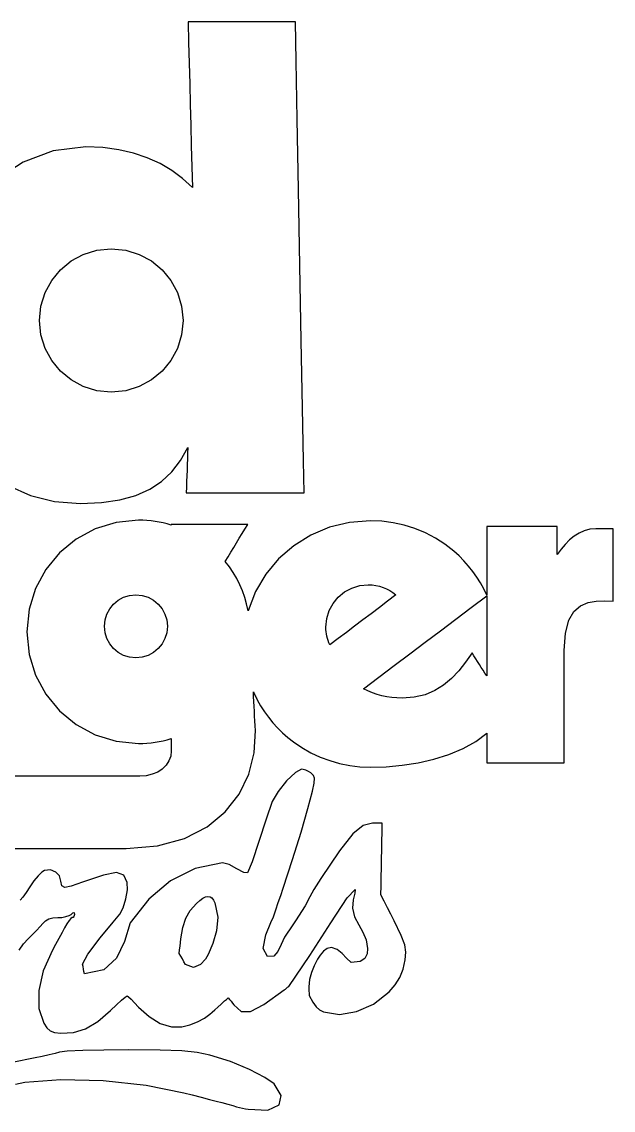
# Model space of a CAD drawing. Extents: x -56 to 66, y -51 to 57.
# Drawn here: x 8.5 to 66.4, y -49.7 to 57 of the extents above; entities that cross this region are included whole.
import ezdxf

# ---------------------------------------------------------------- set-up
doc = ezdxf.new("R2010")
doc.units = 0
doc.layers.add('Ed', color=7, linetype='CONTINUOUS')
doc.layers.add('records', color=7, linetype='CONTINUOUS')

msp = doc.modelspace()

# ---------------------------------------------------------------- linework, layer by layer
at = {"layer": 'Ed', "color": 7}
for p, q in [((26.081081, 56.96136), (24.766371, 56.96136)), ((24.766371, 56.96136), (24.818571, 54.9319)), ((27.395801, 56.96136), (26.081081, 56.96136)), ((28.710511, 56.96136), (27.395801, 56.96136)), ((30.025221, 56.96136), (28.710511, 56.96136)), ((31.339941, 56.96136), (30.025221, 56.96136)), ((32.654651, 56.96136), (31.339941, 56.96136)), ((33.969361, 56.96136), (32.654651, 56.96136)), ((35.284071, 56.96136), (33.969361, 56.96136)), ((35.351471, 53.10309), (35.284071, 56.96136)), ((24.818571, 54.9319), (24.870771, 52.90244)), ((24.870771, 52.90244), (24.922971, 50.87298)), ((35.454781, 47.40125), (35.351471, 53.10309)), ((24.922971, 50.87298), (24.975171, 48.84351)), ((24.975171, 48.84351), (25.027371, 46.81405)), ((35.581671, 40.50423), (35.454781, 47.40125)), ((25.027371, 46.81405), (25.079571, 44.78459)), ((11.55772, 44.29682), (8.586821, 43.1842)), ((14.75205, 44.68768), (11.55772, 44.29682)), ((16.41155, 44.61898), (14.75205, 44.68768)), ((17.96678, 44.41672), (16.41155, 44.61898)), ((19.41909, 44.08677), (17.96678, 44.41672)), ((20.76983, 43.63494), (19.41909, 44.08677)), ((25.079571, 44.78459), (25.131771, 42.75513)), ((8.586821, 43.1842), (5.901771, 41.4398)), ((22.02033, 43.06708), (20.76983, 43.63494)), ((23.17196, 42.38903), (22.02033, 43.06708)), ((25.131771, 42.75513), (25.183971, 40.72566)), ((24.226061, 41.60661), (23.17196, 42.38903)), ((25.183971, 40.72566), (24.226061, 41.60661)), ((35.719771, 33.06045), (35.581671, 40.50423)), ((13.30192, 33.50978), (14.49668, 34.15828)), ((14.49668, 34.15828), (15.81696, 34.56814)), ((15.81696, 34.56814), (17.23448, 34.71107)), ((17.23448, 34.71107), (18.65207, 34.56823)), ((18.65207, 34.56823), (19.97244, 34.15843)), ((19.97244, 34.15843), (21.16728, 33.50996)), ((12.26096, 32.6509), (13.30192, 33.50978)), ((21.16728, 33.50996), (22.20832, 32.65109)), ((11.40209, 31.60995), (12.26096, 32.6509)), ((22.20832, 32.65109), (23.06727, 31.61011)), ((35.856711, 25.71827), (35.719771, 33.06045)), ((10.75358, 30.41519), (11.40209, 31.60995)), ((23.06727, 31.61011), (23.71583, 30.41531)), ((10.34372, 29.09491), (10.75358, 30.41519)), ((23.71583, 30.41531), (24.125731, 29.09498)), ((10.2008, 27.67739), (10.34372, 29.09491)), ((24.125731, 29.09498), (24.268671, 27.67739)), ((10.34372, 26.25988), (10.2008, 27.67739)), ((24.268671, 27.67739), (24.125731, 26.25981)), ((10.75358, 24.9396), (10.34372, 26.25988)), ((24.125731, 26.25981), (23.71583, 24.93947)), ((35.980111, 19.12611), (35.856711, 25.71827)), ((11.40209, 23.74484), (10.75358, 24.9396)), ((23.71583, 24.93947), (23.06727, 23.74467)), ((12.26096, 22.70388), (11.40209, 23.74484)), ((23.06727, 23.74467), (22.20832, 22.7037)), ((13.30192, 21.84501), (12.26096, 22.70388)), ((22.20832, 22.7037), (21.16728, 21.84483)), ((14.49668, 21.1965), (13.30192, 21.84501)), ((21.16728, 21.84483), (19.97244, 21.19635)), ((15.81696, 20.78664), (14.49668, 21.1965)), ((17.23448, 20.64371), (15.81696, 20.78664)), ((18.65207, 20.78655), (17.23448, 20.64371)), ((19.97244, 21.19635), (18.65207, 20.78655)), ((36.077611, 13.93234), (35.980111, 19.12611)), ((24.011291, 13.95068), (24.733471, 15.22799)), ((24.733471, 15.22799), (24.715371, 14.67266)), ((23.16481, 12.84032), (24.011291, 13.95068)), ((24.697271, 14.11734), (24.679171, 13.56201)), ((24.715371, 14.67266), (24.697271, 14.11734)), ((36.136811, 10.78537), (36.077611, 13.93234)), ((22.17164, 11.89793), (23.16481, 12.84032)), ((24.661071, 13.00668), (24.642971, 12.45135)), ((24.679171, 13.56201), (24.661071, 13.00668)), ((21.00938, 11.12457), (22.17164, 11.89793)), ((24.624871, 11.89603), (24.606771, 11.3407)), ((24.642971, 12.45135), (24.624871, 11.89603)), ((7.119941, 11.48473), (9.313091, 10.53363)), ((19.65563, 10.52126), (21.00938, 11.12457)), ((24.606771, 11.3407), (24.588671, 10.78537)), ((24.588671, 10.78537), (26.032191, 10.78537)), ((26.032191, 10.78537), (27.475711, 10.78537)), ((27.475711, 10.78537), (28.919221, 10.78537)), ((28.919221, 10.78537), (30.362741, 10.78537)), ((30.362741, 10.78537), (31.806261, 10.78537)), ((31.806261, 10.78537), (33.249771, 10.78537)), ((33.249771, 10.78537), (34.693291, 10.78537)), ((34.693291, 10.78537), (36.136811, 10.78537)), ((9.313091, 10.53363), (11.68852, 9.94421)), ((11.68852, 9.94421), (14.22145, 9.74205)), ((14.22145, 9.74205), (16.28406, 9.82895)), ((16.28406, 9.82895), (18.08799, 10.08904)), ((18.08799, 10.08904), (19.65563, 10.52126)), ((17.70452, 7.88245), (15.64861, 7.2443)), ((19.91183, 8.10494), (17.70452, 7.88245)), ((20.31907, 8.09773), (19.91183, 8.10494)), ((20.72527, 8.07493), (20.31907, 8.09773)), ((21.13006, 8.03703), (20.72527, 8.07493)), ((21.53304, 7.98423), (21.13006, 8.03703)), ((21.93378, 7.91653), (21.53304, 7.98423)), ((22.33186, 7.83393), (21.93378, 7.91653)), ((22.72687, 7.73653), (22.33186, 7.83393)), ((23.1184, 7.62441), (22.72687, 7.73653)), ((24.055231, 7.68841), (23.1184, 7.68841)), ((23.1184, 7.68841), (23.1184, 7.68041)), ((23.1184, 7.68041), (23.1184, 7.67241)), ((23.1184, 7.67241), (23.1184, 7.66441)), ((23.1184, 7.66441), (23.1184, 7.65641)), ((23.1184, 7.65641), (23.1184, 7.64841)), ((23.1184, 7.64841), (23.1184, 7.64041)), ((23.1184, 7.64041), (23.1184, 7.63241)), ((23.1184, 7.63241), (23.1184, 7.62441)), ((24.992061, 7.68841), (24.055231, 7.68841)), ((25.928891, 7.68841), (24.992061, 7.68841)), ((26.865721, 7.68841), (25.928891, 7.68841)), ((27.802551, 7.68841), (26.865721, 7.68841)), ((28.739381, 7.68841), (27.802551, 7.68841)), ((29.676201, 7.68841), (28.739381, 7.68841)), ((30.613031, 7.68841), (29.676201, 7.68841)), ((30.337401, 7.2343), (30.613031, 7.68841)), ((40.572501, 7.88429), (38.614411, 7.40429)), ((42.626251, 8.04963), (40.572501, 7.88429)), ((43.749441, 7.99903), (42.626251, 8.04963)), ((44.85662, 7.85128), (43.749441, 7.99903)), ((45.94145, 7.60868), (44.85662, 7.85128)), ((46.99761, 7.27355), (45.94145, 7.60868)), ((54.89327, 7.48582), (54.02866, 7.48582)), ((54.02866, 7.48582), (54.02866, 6.64414)), ((55.75788, 7.48582), (54.89327, 7.48582)), ((56.62249, 7.48582), (55.75788, 7.48582)), ((57.4871, 7.48582), (56.62249, 7.48582)), ((58.35171, 7.48582), (57.4871, 7.48582)), ((59.21633, 7.48582), (58.35171, 7.48582)), ((60.08094, 7.48582), (59.21633, 7.48582)), ((60.94555, 7.48582), (60.08094, 7.48582)), ((60.94555, 7.14094), (60.94555, 7.48582)), ((15.64861, 7.2443), (13.78815, 6.23452)), ((29.786141, 6.32609), (30.061771, 6.7802)), ((30.061771, 6.7802), (30.337401, 7.2343)), ((36.783681, 6.63303), (35.112071, 5.59386)), ((38.614411, 7.40429), (36.783681, 6.63303)), ((48.0188, 6.84819), (46.99761, 7.27355)), ((48.99867, 6.33492), (48.0188, 6.84819)), ((54.02866, 6.64414), (54.02866, 5.80246)), ((60.94555, 6.79607), (60.94555, 7.14094)), ((60.94555, 6.45119), (60.94555, 6.79607)), ((60.94555, 6.10632), (60.94555, 6.45119)), ((62.60192, 6.53385), (62.15378, 6.15999)), ((63.08005, 6.84054), (62.60192, 6.53385)), ((63.59254, 7.07092), (63.08005, 6.84054)), ((64.14375, 7.21585), (63.59254, 7.07092)), ((64.73808, 7.26615), (64.14375, 7.21585)), ((64.94963, 7.26615), (64.73808, 7.26615)), ((65.16118, 7.26615), (64.94963, 7.26615)), ((65.37273, 7.26615), (65.16118, 7.26615)), ((65.58428, 7.26615), (65.37273, 7.26615)), ((65.79583, 7.26615), (65.58428, 7.26615)), ((66.00738, 7.26615), (65.79583, 7.26615)), ((66.21893, 7.26615), (66.00738, 7.26615)), ((66.43048, 7.26615), (66.21893, 7.26615)), ((66.43048, 6.37712), (66.43048, 7.26615)), ((13.78815, 6.23452), (12.16717, 4.89715)), ((28.959261, 4.96377), (29.234891, 5.41788)), ((29.234891, 5.41788), (29.510521, 5.87198)), ((29.510521, 5.87198), (29.786141, 6.32609)), ((35.112071, 5.59386), (33.631291, 4.31019)), ((49.93092, 5.73607), (48.99867, 6.33492)), ((50.80922, 5.05392), (49.93092, 5.73607)), ((54.02866, 5.80246), (54.02866, 4.96078)), ((60.94555, 5.76144), (60.94555, 6.10632)), ((60.94555, 5.41656), (60.94555, 5.76144)), ((60.94555, 5.07169), (60.94555, 5.41656)), ((61.73125, 5.72811), (61.32997, 5.24734)), ((62.15378, 6.15999), (61.73125, 5.72811)), ((66.43048, 5.4881), (66.43048, 6.37712)), ((66.43048, 4.59907), (66.43048, 5.4881)), ((12.16717, 4.89715), (10.82973, 3.27624)), ((28.408001, 4.05556), (28.683631, 4.50966)), ((28.683631, 4.50966), (28.959261, 4.96377)), ((33.631291, 4.31019), (32.373081, 2.80538)), ((51.31624, 4.59683), (50.80922, 5.05392)), ((51.79525, 4.11421), (51.31624, 4.59683)), ((54.02866, 4.96078), (54.02866, 4.1191)), ((61.32997, 5.24734), (60.94555, 4.72681)), ((60.94555, 4.72681), (60.94555, 5.07169)), ((66.43048, 3.71004), (66.43048, 4.59907)), ((10.82973, 3.27624), (9.819861, 1.41583)), ((28.816821, 3.51771), (28.408001, 4.05556)), ((29.190331, 2.95751), (28.816821, 3.51771)), ((52.24532, 3.60731), (51.79525, 4.11421)), ((52.6655, 3.07738), (52.24532, 3.60731)), ((54.02866, 4.1191), (54.02866, 3.27742)), ((54.02866, 3.27742), (54.02866, 2.43574)), ((66.43048, 2.82101), (66.43048, 3.71004)), ((29.527831, 2.37671), (29.190331, 2.95751)), ((29.828631, 1.7771), (29.527831, 2.37671)), ((32.373081, 2.80538), (31.369161, 1.10282)), ((53.05486, 2.52567), (52.6655, 3.07738)), ((53.41247, 1.95343), (53.05486, 2.52567)), ((54.02866, 2.43574), (54.02866, 1.59406)), ((66.43048, 1.93198), (66.43048, 2.82101)), ((9.819861, 1.41583), (9.181611, -0.64005)), ((30.092061, 1.16045), (29.828631, 1.7771)), ((30.317441, 0.52851), (30.092061, 1.16045)), ((31.369161, 1.10282), (30.651271, -0.77412)), ((40.103681, 1.06081), (40.809521, 1.44393)), ((40.809521, 1.44393), (41.589521, 1.68605)), ((41.589521, 1.68605), (42.427251, 1.77045)), ((42.427251, 1.77045), (42.797641, 1.75365)), ((42.797641, 1.75365), (43.162891, 1.70425)), ((43.162891, 1.70425), (43.520971, 1.62305)), ((43.520971, 1.62305), (43.869841, 1.5108)), ((43.869841, 1.5108), (44.20746, 1.36825)), ((44.20746, 1.36825), (44.53181, 1.19617)), ((44.53181, 1.19617), (44.84084, 0.9953)), ((53.73738, 1.36192), (53.41247, 1.95343)), ((54.02866, 0.75238), (53.73738, 1.36192)), ((54.02866, 1.59406), (54.02866, 0.75238)), ((66.43048, 1.04296), (66.43048, 1.93198)), ((17.46493, -0.12346), (17.92181, 0.2535)), ((17.92181, 0.2535), (18.44618, 0.53815)), ((18.44618, 0.53815), (19.02564, 0.71806)), ((19.02564, 0.71806), (19.64776, 0.78084)), ((19.64776, 0.78084), (20.26999, 0.71814)), ((20.26999, 0.71814), (20.84953, 0.53829)), ((20.84953, 0.53829), (21.374, 0.25367)), ((21.374, 0.25367), (21.83095, -0.12329)), ((30.504071, -0.11694), (30.317441, 0.52851)), ((38.981311, -0.06156), (39.488711, 0.55341)), ((39.488711, 0.55341), (40.103681, 1.06081)), ((44.32319, 0.15513), (43.513881, -0.45614)), ((45.13251, 0.76639), (44.32319, 0.15513)), ((44.84084, 0.9953), (45.13251, 0.76639)), ((52.52011, -0.45353), (54.02861, 0.68574)), ((54.02861, 0.68574), (54.02861, -0.29695)), ((63.225, -0.28364), (63.96815, 0.02635)), ((63.96815, 0.02635), (64.77483, 0.15723)), ((64.77483, 0.15723), (65.60796, 0.17703)), ((65.60796, 0.17703), (66.43048, 0.15393)), ((66.43048, 0.15393), (66.43048, 1.04296)), ((9.181611, -0.64005), (8.959011, -2.84736)), ((16.80332, -1.10471), (17.08796, -0.58034)), ((17.08796, -0.58034), (17.46493, -0.12346)), ((21.83095, -0.12329), (22.20799, -0.58018)), ((22.20799, -0.58018), (22.49269, -1.1046)), ((30.651271, -0.77412), (30.504071, -0.11694)), ((38.356071, -1.5474), (38.598201, -0.7674)), ((38.598201, -0.7674), (38.981311, -0.06156)), ((43.513881, -0.45614), (42.704561, -1.06741)), ((51.01161, -1.59293), (52.52011, -0.45353)), ((54.02861, -0.29695), (54.02861, -1.27965)), ((62.0776, -1.71316), (62.58246, -0.84079)), ((62.58246, -0.84079), (63.225, -0.28364)), ((16.56061, -2.30632), (16.62341, -1.68418)), ((16.62341, -1.68418), (16.80332, -1.10471)), ((22.49269, -1.1046), (22.67265, -1.68412)), ((22.67265, -1.68412), (22.73545, -2.30633)), ((38.271671, -2.38483), (38.356071, -1.5474)), ((41.895241, -1.67868), (41.085931, -2.28994)), ((42.704561, -1.06741), (41.895241, -1.67868)), ((49.50311, -2.73233), (51.01161, -1.59293)), ((54.02861, -1.27965), (54.02861, -2.26234)), ((61.7475, -2.96879), (62.0776, -1.71316)), ((8.959011, -2.84736), (9.181511, -5.05474)), ((16.62331, -2.92854), (16.56061, -2.30632)), ((16.80316, -3.50809), (16.62331, -2.92854)), ((22.67275, -2.92862), (22.49285, -3.50822)), ((22.73545, -2.30633), (22.67275, -2.92862)), ((38.278671, -2.60968), (38.271671, -2.38483)), ((38.297371, -2.83334), (38.278671, -2.60968)), ((38.328071, -3.05535), (38.297371, -2.83334)), ((38.370671, -3.27522), (38.328071, -3.05535)), ((40.276611, -2.90121), (39.467291, -3.51248)), ((41.085931, -2.28994), (40.276611, -2.90121)), ((47.99461, -3.87173), (49.50311, -2.73233)), ((54.02861, -2.26234), (54.02861, -3.24503)), ((61.62923, -4.67576), (61.7475, -2.96879)), ((17.08778, -4.03255), (16.80316, -3.50809)), ((17.46474, -4.4895), (17.08778, -4.03255)), ((22.20818, -4.03272), (21.83115, -4.4897)), ((22.49285, -3.50822), (22.20818, -4.03272)), ((38.425071, -3.49247), (38.370671, -3.27522)), ((38.491171, -3.70663), (38.425071, -3.49247)), ((38.568871, -3.91722), (38.491171, -3.70663)), ((38.657971, -4.12375), (38.568871, -3.91722)), ((39.467291, -3.51248), (38.657971, -4.12375)), ((46.48611, -5.01113), (47.99461, -3.87173)), ((54.02861, -3.24503), (54.02861, -4.22772)), ((54.02861, -4.22772), (54.02861, -5.21041)), ((9.181511, -5.05474), (9.819711, -7.11071)), ((17.92163, -4.86654), (17.46474, -4.4895)), ((18.44605, -5.15124), (17.92163, -4.86654)), ((19.02556, -5.3312), (18.44605, -5.15124)), ((19.64777, -5.394), (19.02556, -5.3312)), ((20.27007, -5.3313), (19.64777, -5.394)), ((20.84967, -5.1514), (20.27007, -5.3313)), ((21.37417, -4.86673), (20.84967, -5.1514)), ((21.83115, -4.4897), (21.37417, -4.86673)), ((44.97761, -6.15053), (46.48611, -5.01113)), ((52.59614, -4.91289), (51.9687, -5.82712)), ((52.7752, -5.19575), (52.59614, -4.91289)), ((52.95426, -5.47861), (52.7752, -5.19575)), ((54.02861, -5.21041), (54.02861, -6.19311)), ((61.62923, -6.0519), (61.62923, -4.67576)), ((43.469111, -7.28993), (44.97761, -6.15053)), ((51.9687, -5.82712), (51.30558, -6.66919)), ((53.13332, -5.76148), (52.95426, -5.47861)), ((53.31238, -6.04434), (53.13332, -5.76148)), ((53.49144, -6.3272), (53.31238, -6.04434)), ((53.67049, -6.61007), (53.49144, -6.3272)), ((54.02861, -6.19311), (54.02861, -7.1758)), ((61.62923, -7.42805), (61.62923, -6.0519)), ((9.819711, -7.11071), (10.82955, -8.97121)), ((41.960611, -8.42933), (43.469111, -7.28993)), ((50.59191, -7.42379), (49.81285, -8.07559)), ((51.30558, -6.66919), (50.59191, -7.42379)), ((53.84955, -6.89293), (53.67049, -6.61007)), ((54.02861, -7.1758), (53.84955, -6.89293)), ((61.62923, -8.80419), (61.62923, -7.42805)), ((42.384881, -8.63972), (41.960611, -8.42933)), ((49.81285, -8.07559), (48.95353, -8.60926)), ((10.82955, -8.97121), (12.16699, -10.5922)), ((31.189261, -9.19982), (31.164461, -8.72342)), ((31.164461, -8.72342), (31.207761, -8.82232)), ((31.214061, -9.67621), (31.189261, -9.19982)), ((31.207761, -8.82232), (31.251961, -8.92082)), ((31.251961, -8.92082), (31.296961, -9.01892)), ((31.296961, -9.01892), (31.342861, -9.11662)), ((31.342861, -9.11662), (31.389661, -9.21392)), ((31.389661, -9.21392), (31.437361, -9.31082)), ((31.437361, -9.31082), (31.485961, -9.40732)), ((31.485961, -9.40732), (31.535461, -9.50332)), ((31.535461, -9.50332), (31.870661, -10.09909)), ((42.827401, -8.82385), (42.384881, -8.63972)), ((43.286001, -8.98121), (42.827401, -8.82385)), ((43.758561, -9.11128), (43.286001, -8.98121)), ((44.24292, -9.21353), (43.758561, -9.11128)), ((44.73694, -9.28743), (44.24292, -9.21353)), ((45.23848, -9.33253), (44.73694, -9.28743)), ((45.7454, -9.34823), (45.23848, -9.33253)), ((46.93466, -9.26093), (45.7454, -9.34823)), ((47.99909, -9.00948), (46.93466, -9.26093)), ((48.95353, -8.60926), (47.99909, -9.00948)), ((61.62923, -10.18033), (61.62923, -8.80419)), ((12.16699, -10.5922), (13.78798, -11.92964)), ((31.238861, -10.1526), (31.214061, -9.67621)), ((31.263661, -10.62899), (31.238861, -10.1526)), ((31.288461, -11.10538), (31.263661, -10.62899)), ((31.870661, -10.09909), (32.238851, -10.67429)), ((61.62923, -11.55648), (61.62923, -10.18033)), ((31.313261, -11.58178), (31.288461, -11.10538)), ((31.338061, -12.05817), (31.313261, -11.58178)), ((32.238851, -10.67429), (32.638991, -11.2277)), ((32.638991, -11.2277), (33.070031, -11.75809)), ((61.62923, -12.93262), (61.62923, -11.55648)), ((13.78798, -11.92964), (15.64848, -12.93948)), ((31.247141, -14.70522), (31.362861, -12.53456)), ((31.362861, -12.53456), (31.338061, -12.05817)), ((33.070031, -11.75809), (33.530901, -12.26425)), ((33.530901, -12.26425), (34.020551, -12.74494)), ((34.020551, -12.74494), (34.537941, -13.19894)), ((52.95166, -13.58857), (54.02866, -12.76519)), ((54.02866, -12.76519), (54.02866, -13.13015)), ((15.64848, -12.93948), (17.70445, -13.57768)), ((17.70445, -13.57768), (19.91183, -13.80018)), ((19.91183, -13.80018), (20.31918, -13.79118)), ((20.31918, -13.79118), (20.7255, -13.76718)), ((20.7255, -13.76718), (21.13037, -13.72808)), ((21.13037, -13.72808), (21.53337, -13.67398)), ((21.53337, -13.67398), (21.93408, -13.60498)), ((21.93408, -13.60498), (22.3321, -13.52118)), ((22.3321, -13.52118), (22.72699, -13.42258)), ((22.72699, -13.42258), (23.11835, -13.30921)), ((23.11835, -13.30921), (23.11835, -13.46095)), ((23.11835, -13.46095), (23.11835, -13.61268)), ((23.11835, -13.61268), (23.11835, -13.76442)), ((23.11835, -13.76442), (23.11835, -13.91615)), ((34.537941, -13.19894), (35.082011, -13.62503)), ((35.082011, -13.62503), (35.915861, -14.19524)), ((51.70935, -14.28748), (52.95166, -13.58857)), ((54.02866, -13.13015), (54.02866, -13.49512)), ((54.02866, -13.49512), (54.02866, -13.86008)), ((54.02866, -13.86008), (54.02866, -14.22505)), ((61.62923, -14.30876), (61.62923, -12.93262)), ((23.11835, -14.52309), (23.05815, -15.03599)), ((23.11835, -13.91615), (23.11835, -14.06789)), ((23.11835, -14.06789), (23.11835, -14.21962)), ((23.11835, -14.21962), (23.11835, -14.37135)), ((23.11835, -14.37135), (23.11835, -14.52309)), ((30.718301, -16.79976), (31.247141, -14.70522)), ((35.915861, -14.19524), (36.790481, -14.69482)), ((36.790481, -14.69482), (37.701071, -15.12218)), ((48.86039, -15.33), (50.33463, -14.86645)), ((50.33463, -14.86645), (51.70935, -14.28748)), ((54.02866, -14.22505), (54.02866, -14.59001)), ((54.02866, -14.59001), (54.02866, -14.95498)), ((61.62923, -15.68491), (61.62923, -14.30876)), ((22.60705, -15.93022), (22.23684, -16.29471)), ((22.88426, -15.50784), (22.60705, -15.93022)), ((23.05815, -15.03599), (22.88426, -15.50784)), ((37.701071, -15.12218), (38.642861, -15.47576)), ((38.642861, -15.47576), (39.611061, -15.75396)), ((39.611061, -15.75396), (40.600891, -15.95521)), ((40.600891, -15.95521), (41.607541, -16.07791)), ((44.16957, -16.07341), (45.74496, -15.92896)), ((45.74496, -15.92896), (47.31953, -15.68266)), ((47.31953, -15.68266), (48.86039, -15.33)), ((54.02866, -14.95498), (54.02866, -15.31994)), ((54.02866, -15.31994), (54.02866, -15.68491)), ((54.02866, -15.68491), (54.97873, -15.68491)), ((54.97873, -15.68491), (55.9288, -15.68491)), ((55.9288, -15.68491), (56.87887, -15.68491)), ((56.87887, -15.68491), (57.82894, -15.68491)), ((57.82894, -15.68491), (58.77901, -15.68491)), ((58.77901, -15.68491), (59.72908, -15.68491)), ((59.72908, -15.68491), (60.67916, -15.68491)), ((60.67916, -15.68491), (61.62923, -15.68491)), ((10.50529, -17.00509), (0.97828, -17.00509)), ((20.03229, -17.00509), (10.50529, -17.00509)), ((20.67135, -16.95649), (20.03229, -17.00509)), ((21.25868, -16.81627), (20.67135, -16.95649)), ((21.78394, -16.59286), (21.25868, -16.81627)), ((22.23684, -16.29471), (21.78394, -16.59286)), ((29.773421, -18.75243), (30.718301, -16.79976)), ((41.607541, -16.07791), (42.626251, -16.12051)), ((42.626251, -16.12051), (44.16957, -16.07341)), ((28.409601, -20.4975), (29.773421, -18.75243)), ((26.623931, -21.96922), (28.409601, -20.4975)), ((24.413511, -23.10184), (26.623931, -21.96922)), ((21.77543, -23.82962), (24.413511, -23.10184)), ((-0.01584, -24.08683), (9.345471, -24.08683)), ((9.345471, -24.08683), (18.70679, -24.08683)), ((18.70679, -24.08683), (21.77543, -23.82962))]:
    msp.add_line(p, q, dxfattribs=at)
at = {"layer": 'records', "color": 3}
for p, q in [((35.275602, -16.64645), (34.420231, -17.469833)), ((35.895653, -16.310138), (35.275602, -16.64645)), ((35.895589, -16.311672), (35.895591, -16.311408)), ((36.045478, -16.340062), (35.895589, -16.311672)), ((35.895591, -16.311408), (35.895594, -16.311143)), ((35.895594, -16.311143), (35.895599, -16.311143)), ((35.895599, -16.311143), (35.895653, -16.310138)), ((36.315964, -16.419199), (36.045478, -16.340062)), ((36.558153, -16.535536), (36.315964, -16.419199)), ((36.782871, -16.677538), (36.558153, -16.535536)), ((37.045367, -16.914975), (36.782871, -16.677538)), ((37.153963, -17.208292), (37.045367, -16.914975)), ((34.420231, -17.469833), (33.583361, -18.501946)), ((36.958573, -18.463476), (37.12094, -17.682717)), ((37.12094, -17.682717), (37.153963, -17.208292)), ((33.583361, -18.501946), (33.018825, -19.464474)), ((36.514777, -20.173028), (36.958573, -18.463476)), ((33.018825, -19.464474), (32.400774, -21.200828)), ((35.837063, -22.494694), (36.514777, -20.173028)), ((32.400774, -21.200828), (31.689892, -23.413539)), ((41.907536, -21.825615), (40.899378, -22.648099)), ((42.832117, -21.603339), (41.907536, -21.825615)), ((43.072541, -21.603339), (42.832117, -21.603339)), ((43.312965, -21.603339), (43.072541, -21.603339)), ((43.55339, -21.603339), (43.312965, -21.603339)), ((43.793814, -21.603339), (43.55339, -21.603339)), ((43.777013, -22.480036), (43.793814, -21.603339)), ((31.689892, -23.413539), (31.037821, -25.405137)), ((35.000506, -25.180294), (35.837063, -22.494694)), ((40.899378, -22.648099), (39.58932, -24.304179)), ((43.743411, -24.233403), (43.760212, -23.356733)), ((43.760212, -23.356733), (43.777013, -22.480036)), ((39.58932, -24.304179), (37.759041, -27.027297)), ((43.72661, -25.1101), (43.743411, -24.233403)), ((28.142462, -25.484141), (25.443888, -26.063129)), ((28.803497, -25.655565), (28.142462, -25.484141)), ((31.037821, -25.405137), (30.59621, -26.478181)), ((34.080195, -27.981782), (35.000506, -25.180294)), ((43.709941, -25.986665), (43.72661, -25.1101)), ((10.429737, -26.414443), (10.065861, -26.775705)), ((10.705458, -26.236669), (10.429737, -26.414443)), ((11.282094, -26.192405), (10.705458, -26.236669)), ((11.796326, -26.391398), (11.282094, -26.192405)), ((12.165486, -26.778748), (11.796326, -26.391398)), ((17.762237, -26.45294), (16.486313, -26.686964)), ((18.461789, -26.701436), (17.762237, -26.45294)), ((25.443888, -26.063129), (23.044037, -27.261083)), ((29.55739, -26.073818), (28.803497, -25.655565)), ((30.217258, -26.445743), (29.55739, -26.073818)), ((30.59621, -26.478181), (30.217258, -26.445743)), ((43.693272, -26.863229), (43.709941, -25.986665)), ((9.661211, -27.267962), (9.26317, -27.838642)), ((10.065861, -26.775705), (9.661211, -27.267962)), ((12.30691, -27.299659), (12.165486, -26.778748)), ((12.376774, -27.749742), (12.30691, -27.299659)), ((14.427193, -27.401974), (13.311609, -27.794933)), ((16.486313, -26.686964), (14.427193, -27.401974)), ((18.791788, -27.434015), (18.461789, -26.701436)), ((18.820049, -28.155348), (18.791788, -27.434015)), ((23.044037, -27.261083), (20.932082, -29.040168)), ((37.759041, -27.027297), (37.097255, -28.109814)), ((43.659935, -28.616358), (43.676603, -27.739794)), ((43.676603, -27.739794), (43.693272, -26.863229)), ((8.893349, -28.396251), (8.565485, -28.852869)), ((9.26317, -27.838642), (8.893349, -28.396251)), ((12.669905, -27.912831), (12.376774, -27.749742)), ((13.311609, -27.794933), (12.669905, -27.912831)), ((18.678947, -29.035061), (18.820049, -28.155348)), ((26.477053, -28.827946), (26.711717, -28.780188)), ((26.711717, -28.780188), (26.919293, -28.816013)), ((33.60658, -29.385052), (33.843388, -28.68343)), ((33.843388, -28.68343), (34.080195, -27.981782)), ((37.097255, -28.109814), (36.709584, -28.840355)), ((40.364234, -28.909331), (41.134008, -28.106824)), ((41.117709, -28.481447), (40.958097, -29.125655)), ((41.134008, -28.106824), (41.117709, -28.481447)), ((43.982136, -29.257285), (43.659935, -28.616358)), ((8.565485, -28.852869), (8.315162, -29.1614)), ((18.412106, -29.887972), (18.678947, -29.035061)), ((20.932082, -29.040168), (19.097196, -31.362442)), ((24.978145, -30.180575), (25.594474, -29.473159)), ((25.594474, -29.473159), (25.919998, -29.174365)), ((25.919998, -29.174365), (26.213668, -28.959311)), ((26.213668, -28.959311), (26.477053, -28.827946)), ((26.919293, -28.816013), (27.101356, -28.935393)), ((27.101356, -28.935393), (27.259388, -29.138275)), ((27.259388, -29.138275), (27.394879, -29.424581)), ((27.394879, -29.424581), (27.678203, -30.829307)), ((33.369773, -30.086701), (33.60658, -29.385052)), ((36.231247, -29.699827), (35.297458, -31.169164)), ((36.709584, -28.840355), (36.231247, -29.699827)), ((38.75325, -31.381413), (40.364234, -28.909331)), ((40.958097, -29.125655), (40.869895, -29.930306)), ((44.304341, -29.898185), (43.982136, -29.257285)), ((11.107421, -30.996973), (11.502566, -30.895691)), ((11.502566, -30.895691), (11.986431, -30.863332)), ((11.986431, -30.863332), (12.402873, -30.838197)), ((12.402873, -30.838197), (12.791599, -30.770067)), ((12.791599, -30.770067), (13.109116, -30.669181)), ((13.288659, -30.941622), (13.106003, -31.154797)), ((13.109116, -30.669181), (13.31193, -30.545938)), ((13.41425, -30.863332), (13.288659, -30.941622)), ((13.31193, -30.545938), (13.465749, -30.407032)), ((13.497926, -30.838197), (13.41425, -30.863332)), ((13.465749, -30.407032), (13.563422, -30.36073)), ((13.566444, -30.770067), (13.497926, -30.838197)), ((13.563422, -30.36073), (13.614802, -30.407032)), ((13.612738, -30.669181), (13.566444, -30.770067)), ((13.62974, -30.545938), (13.612738, -30.669181)), ((13.614802, -30.407032), (13.62974, -30.545938)), ((17.4196, -31.29545), (18.063149, -30.528925)), ((18.063149, -30.528925), (18.412106, -29.887972)), ((24.258881, -31.816229), (24.547958, -30.92752)), ((24.547958, -30.92752), (24.978145, -30.180575)), ((27.678203, -30.829307), (27.554063, -32.168204)), ((32.867805, -31.332439), (33.132965, -30.788323)), ((33.132965, -30.788323), (33.369773, -30.086701)), ((40.869895, -29.930306), (41.067851, -30.786259)), ((41.067851, -30.786259), (41.496902, -31.570537)), ((44.626542, -30.539112), (44.304341, -29.898185)), ((44.948746, -31.180012), (44.626542, -30.539112)), ((9.906193, -32.11243), (10.262448, -31.727012)), ((10.262448, -31.727012), (10.518303, -31.43126)), ((10.518303, -31.43126), (10.784749, -31.173424)), ((10.784749, -31.173424), (11.107421, -30.996973)), ((12.667525, -31.85552), (12.409581, -32.334707)), ((12.890789, -31.47026), (12.667525, -31.85552)), ((13.106003, -31.154797), (12.890789, -31.47026)), ((16.151343, -32.845035), (17.4196, -31.29545)), ((19.097196, -31.362442), (18.526752, -33.211483)), ((24.065884, -32.94891), (24.258881, -31.816229)), ((32.376802, -32.562698), (32.867805, -31.332439)), ((34.76378, -31.964766), (34.481234, -32.373389)), ((35.297458, -31.169164), (34.76378, -31.964766)), ((36.70729, -34.592132), (38.75325, -31.381413)), ((41.496902, -31.570537), (41.905657, -32.291236)), ((45.644939, -32.608127), (44.948746, -31.180012)), ((8.648746, -33.446089), (9.081181, -32.952615)), ((9.081181, -32.952615), (9.496713, -32.537589)), ((9.496713, -32.537589), (9.906193, -32.11243)), ((12.099955, -32.905995), (11.777621, -33.497736)), ((12.409581, -32.334707), (12.099955, -32.905995)), ((14.928708, -34.46029), (16.151343, -32.845035)), ((24.0217, -33.305092), (24.065884, -32.94891)), ((27.554063, -32.168204), (27.184966, -33.398755)), ((32.116664, -33.875852), (32.376802, -32.562698)), ((34.209031, -32.782831), (33.874286, -33.494508)), ((34.334692, -32.583336), (34.209031, -32.782831)), ((34.481234, -32.373389), (34.334692, -32.583336)), ((41.905657, -32.291236), (42.214352, -33.035747)), ((42.214352, -33.035747), (42.343225, -33.891489)), ((46.008514, -33.539355), (45.644939, -32.608127)), ((8.224749, -34.058176), (8.648746, -33.446089)), ((11.481551, -34.038332), (10.576524, -36.075386)), ((11.777621, -33.497736), (11.481551, -34.038332)), ((18.526752, -33.211483), (17.741476, -34.830071)), ((23.88915, -34.373639), (23.933333, -34.017457)), ((23.933333, -34.017457), (23.977517, -33.661275)), ((23.977517, -33.661275), (24.0217, -33.305092)), ((27.184966, -33.398755), (26.733421, -34.478546)), ((32.544096, -34.668729), (32.116664, -33.875852)), ((33.874286, -33.494508), (33.565829, -34.188245)), ((38.407752, -33.879053), (38.035308, -34.15549)), ((38.829228, -33.796926), (38.407752, -33.879053)), ((39.379196, -33.991686), (38.829228, -33.796926)), ((39.853073, -34.379327), (39.379196, -33.991686)), ((42.343225, -33.891489), (42.305125, -34.409278)), ((46.117639, -34.244337), (46.008514, -33.539355)), ((14.422026, -35.423717), (14.928708, -34.46029)), ((17.741476, -34.830071), (16.510355, -35.970611)), ((24.046246, -34.643143), (23.88915, -34.373639)), ((24.203343, -34.912621), (24.046246, -34.643143)), ((24.360439, -35.182126), (24.203343, -34.912621)), ((24.517535, -35.451604), (24.360439, -35.182126)), ((26.469568, -34.923893), (25.968867, -35.467929)), ((26.733421, -34.478546), (26.469568, -34.923893)), ((33.162742, -34.650737), (32.544096, -34.668729)), ((33.565829, -34.188245), (33.162742, -34.650737)), ((34.632595, -37.610631), (36.70729, -34.592132)), ((37.461869, -34.944133), (37.131119, -35.578392)), ((37.717986, -34.539453), (37.461869, -34.944133)), ((38.035308, -34.15549), (37.717986, -34.539453)), ((40.296525, -34.844094), (39.853073, -34.379327)), ((40.755209, -35.270206), (40.296525, -34.844094)), ((41.623299, -35.173501), (40.755209, -35.270206)), ((42.102544, -34.861583), (41.623299, -35.173501)), ((42.305125, -34.409278), (42.102544, -34.861583)), ((45.847986, -35.917721), (46.050487, -34.993743)), ((46.050487, -34.993743), (46.117639, -34.244337)), ((10.576524, -36.075386), (10.12143, -38.019227)), ((14.467114, -35.664144), (14.422026, -35.423717)), ((14.512201, -35.904544), (14.467114, -35.664144)), ((14.557289, -36.144971), (14.512201, -35.904544)), ((14.602377, -36.385398), (14.557289, -36.144971)), ((16.510355, -35.970611), (14.602377, -36.385398)), ((25.296472, -35.760532), (24.517535, -35.451604)), ((25.968867, -35.467929), (25.296472, -35.760532)), ((36.863265, -36.247153), (36.679739, -36.939674)), ((37.131119, -35.578392), (36.863265, -36.247153)), ((45.527221, -36.73187), (45.847986, -35.917721)), ((36.679739, -36.939674), (36.601973, -37.645265)), ((45.07354, -37.465401), (45.527221, -36.73187)), ((10.12143, -38.019227), (10.129227, -39.762804)), ((32.193824, -39.395669), (34.188177, -37.951705)), ((34.188177, -37.951705), (34.299281, -37.86643)), ((34.299281, -37.86643), (34.410384, -37.781181)), ((34.410384, -37.781181), (34.521491, -37.695906)), ((34.521491, -37.695906), (34.632595, -37.610631)), ((36.601973, -37.645265), (36.600915, -37.856508)), ((36.600915, -37.856508), (36.607476, -38.067249)), ((36.607476, -38.067249), (36.620335, -38.277592)), ((36.620335, -38.277592), (36.638142, -38.487592)), ((42.942255, -39.334365), (44.472287, -38.14755)), ((44.472287, -38.14755), (45.07354, -37.465401)), ((17.14994, -39.985266), (17.737468, -39.422735)), ((17.737468, -39.422735), (18.240344, -38.96199)), ((18.240344, -38.96199), (18.605099, -38.650628)), ((18.605099, -38.650628), (18.778267, -38.536249)), ((18.778267, -38.536249), (18.912575, -38.623112)), ((18.912575, -38.623112), (19.171488, -38.859596)), ((19.171488, -38.859596), (19.517753, -39.209587)), ((19.517753, -39.209587), (19.914115, -39.636969)), ((27.685509, -39.62911), (27.990624, -39.35524)), ((27.990624, -39.35524), (28.16826, -39.195961)), ((28.16826, -39.195961), (28.345899, -39.036655)), ((28.345899, -39.036655), (28.523535, -38.877376)), ((28.523535, -38.877376), (28.701173, -38.718071)), ((28.701173, -38.718071), (28.839537, -38.893913)), ((28.839537, -38.893913), (28.977901, -39.069728)), ((28.977901, -39.069728), (29.116265, -39.24557)), ((29.116265, -39.24557), (29.254629, -39.421386)), ((29.254629, -39.421386), (29.978706, -40.055513)), ((30.874551, -40.071917), (32.193824, -39.395669)), ((36.638142, -38.487592), (36.97992, -39.149659)), ((36.97992, -39.149659), (37.302418, -39.610722)), ((41.279269, -40.081469), (42.942255, -39.334365)), ((10.129227, -39.762804), (10.612872, -41.199148)), ((15.913593, -41.044076), (17.14994, -39.985266)), ((19.914115, -39.636969), (20.934994, -40.572641)), ((26.374627, -40.728137), (26.911619, -40.328827)), ((26.911619, -40.328827), (27.110551, -40.1478)), ((27.110551, -40.1478), (27.380334, -39.903933)), ((27.380334, -39.903933), (27.685509, -39.62911)), ((29.978706, -40.055513), (30.874551, -40.071917)), ((37.302418, -39.610722), (37.643143, -39.915495)), ((37.643143, -39.915495), (38.039605, -40.108668)), ((38.039605, -40.108668), (39.604624, -40.351899)), ((39.604624, -40.351899), (41.279269, -40.081469)), ((10.612872, -41.199148), (10.928801, -41.675795)), ((14.718246, -41.753424), (15.913593, -41.044076)), ((20.934994, -40.572641), (22.033352, -41.231295)), ((22.033352, -41.231295), (23.134688, -41.578799)), ((23.134688, -41.578799), (24.164501, -41.581444)), ((24.164501, -41.581444), (24.941703, -41.381578)), ((24.941703, -41.381578), (25.6982, -41.088102)), ((25.6982, -41.088102), (26.374627, -40.728137)), ((10.928801, -41.675795), (11.252799, -41.963212)), ((11.252799, -41.963212), (11.67903, -42.116776)), ((11.67903, -42.116776), (12.301657, -42.191838)), ((12.301657, -42.191838), (13.526676, -42.130349)), ((13.526676, -42.130349), (14.718246, -41.753424)), ((9.793368, -44.615951), (7.508474, -45.079421)), ((10.470262, -44.474266), (9.793368, -44.615951)), ((11.139769, -44.322819), (10.470262, -44.474266)), ((11.724671, -44.179679), (11.139769, -44.322819)), ((12.147747, -44.063024), (11.724671, -44.179679)), ((12.917436, -43.971611), (12.147747, -44.063024)), ((14.446067, -43.897316), (12.917436, -43.971611)), ((16.512257, -43.847865), (14.446067, -43.897316)), ((18.894623, -43.830932), (16.512257, -43.847865)), ((22.026715, -43.852231), (18.894623, -43.830932)), ((24.144622, -43.928563), (22.026715, -43.852231)), ((25.64012, -44.084985), (24.144622, -43.928563)), ((26.904987, -44.346605), (25.64012, -44.084985)), ((28.908835, -44.976313), (26.904987, -44.346605)), ((30.7901, -45.761596), (28.908835, -44.976313)), ((32.301998, -46.545901), (30.7901, -45.761596)), ((8.756739, -46.984818), (12.27801, -46.721108)), ((12.27801, -46.721108), (16.432894, -46.831995)), ((16.432894, -46.831995), (20.64804, -47.27922)), ((33.19775, -47.172593), (32.301998, -46.545901)), ((7.861, -47.179022), (8.756739, -46.984818)), ((20.64804, -47.27922), (24.350104, -48.024551)), ((33.900025, -48.301887), (33.19775, -47.172593)), ((24.350104, -48.024551), (25.171839, -48.245187)), ((25.171839, -48.245187), (26.043481, -48.475983)), ((26.043481, -48.475983), (26.861021, -48.689581)), ((26.861021, -48.689581), (27.520453, -48.858597)), ((27.520453, -48.858597), (28.086309, -49.004489)), ((28.086309, -49.004489), (28.649067, -49.155063)), ((33.678196, -49.232189), (33.900025, -48.301887)), ((28.649067, -49.155063), (29.143611, -49.292514)), ((29.143611, -49.292514), (29.504828, -49.399141)), ((29.504828, -49.399141), (29.798928, -49.481082)), ((29.798928, -49.481082), (30.110726, -49.551409)), ((30.110726, -49.551409), (30.403019, -49.602553)), ((30.403019, -49.602553), (30.63861, -49.626894)), ((30.63861, -49.626894), (32.57636, -49.746274)), ((32.57636, -49.746274), (33.678196, -49.232189))]:
    msp.add_line(p, q, dxfattribs=at)

doc.saveas('drawing.dxf')
